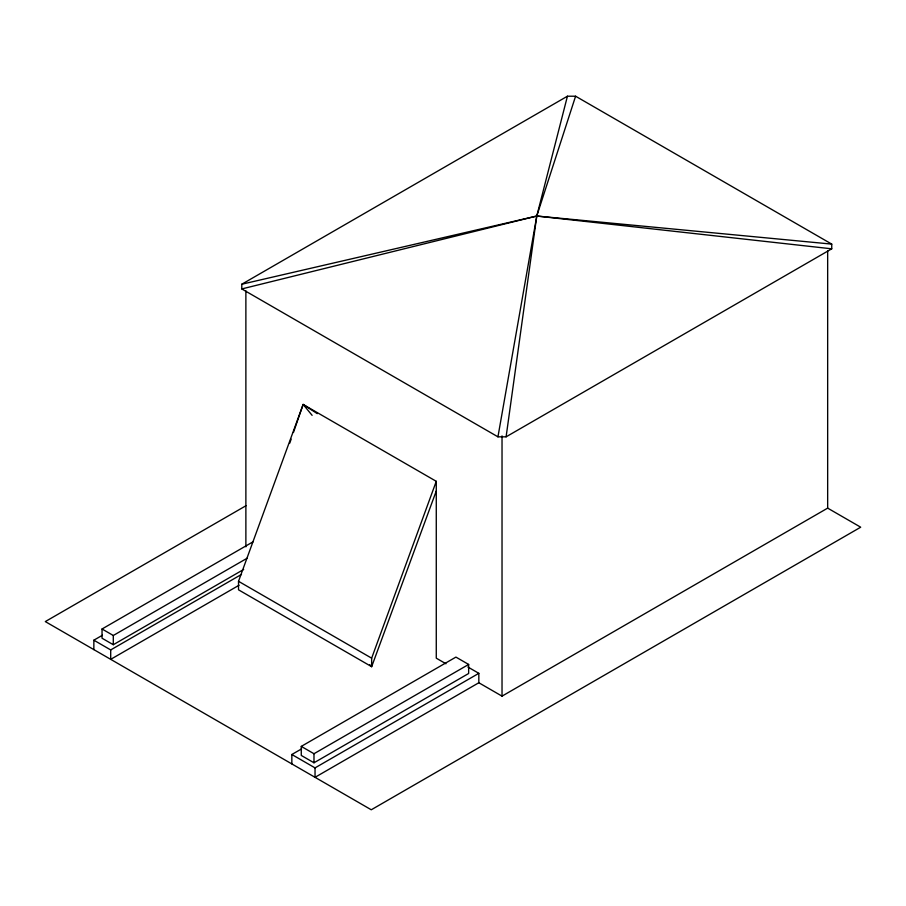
<?xml version="1.0" encoding="UTF-8"?>
<svg xmlns="http://www.w3.org/2000/svg" width="906" height="906" viewBox="0 0 906 906"><rect width="100%" height="100%" fill="white"/><g stroke="black" fill="none" stroke-linecap="round" stroke-linejoin="round"><path stroke-width="1.36" d="M506.103 436.828L536.771 216.036L567.428 96.217L575.593 96.217L831.742 244.11L831.742 248.822L506.103 436.828L497.949 436.828L241.789 288.935L241.789 284.224L567.428 96.217M497.949 436.828L536.771 216.036L575.593 96.217M289.761 443.147L291.143 439.15M293.453 432.479L303.136 404.45L436.273 481.324L436.273 658.175L445.956 663.77M436.273 490.995L371.653 666.691L238.516 589.817L238.516 581.301L303.136 404.45L317.27 413.646M369.682 664.687L371.653 666.691L371.653 658.175L436.273 481.324M245.968 505.729L45.3 621.584L371.267 809.783L860.7 527.201L827.665 508.13L502.026 696.136L478.832 682.75L315.039 777.314L315.039 767.892L478.832 673.328L478.832 682.75M243.669 569.455L113.295 644.721L102.038 638.22L102.038 628.99L253.125 541.765M93.85 649.613L93.85 640.191L102.401 635.253M102.038 628.99L113.295 635.491L247.327 558.119M93.85 640.191L110.702 649.93L241.494 574.415M239.059 585.242L110.702 659.342L110.702 649.93M301.268 746.397L455.922 657.099L468.651 664.449L468.651 673.486L313.986 762.784L301.268 755.434L301.268 746.397L313.986 753.735L468.651 664.449M291.845 763.928L291.845 754.505L301.619 748.866M241.789 288.935L536.771 216.036L831.742 244.11M241.789 284.224L536.771 216.036L831.742 248.822M467.847 666.986L478.832 673.328M238.516 581.301L371.653 658.175M291.845 754.505L315.039 767.892M303.136 404.45L312.117 415.344M827.665 250.713L827.665 508.13M502.026 435.888L502.026 696.136M313.986 753.735L313.986 762.784M245.877 290.826L245.877 546.839M113.295 635.491L113.295 644.721"/></g></svg>
